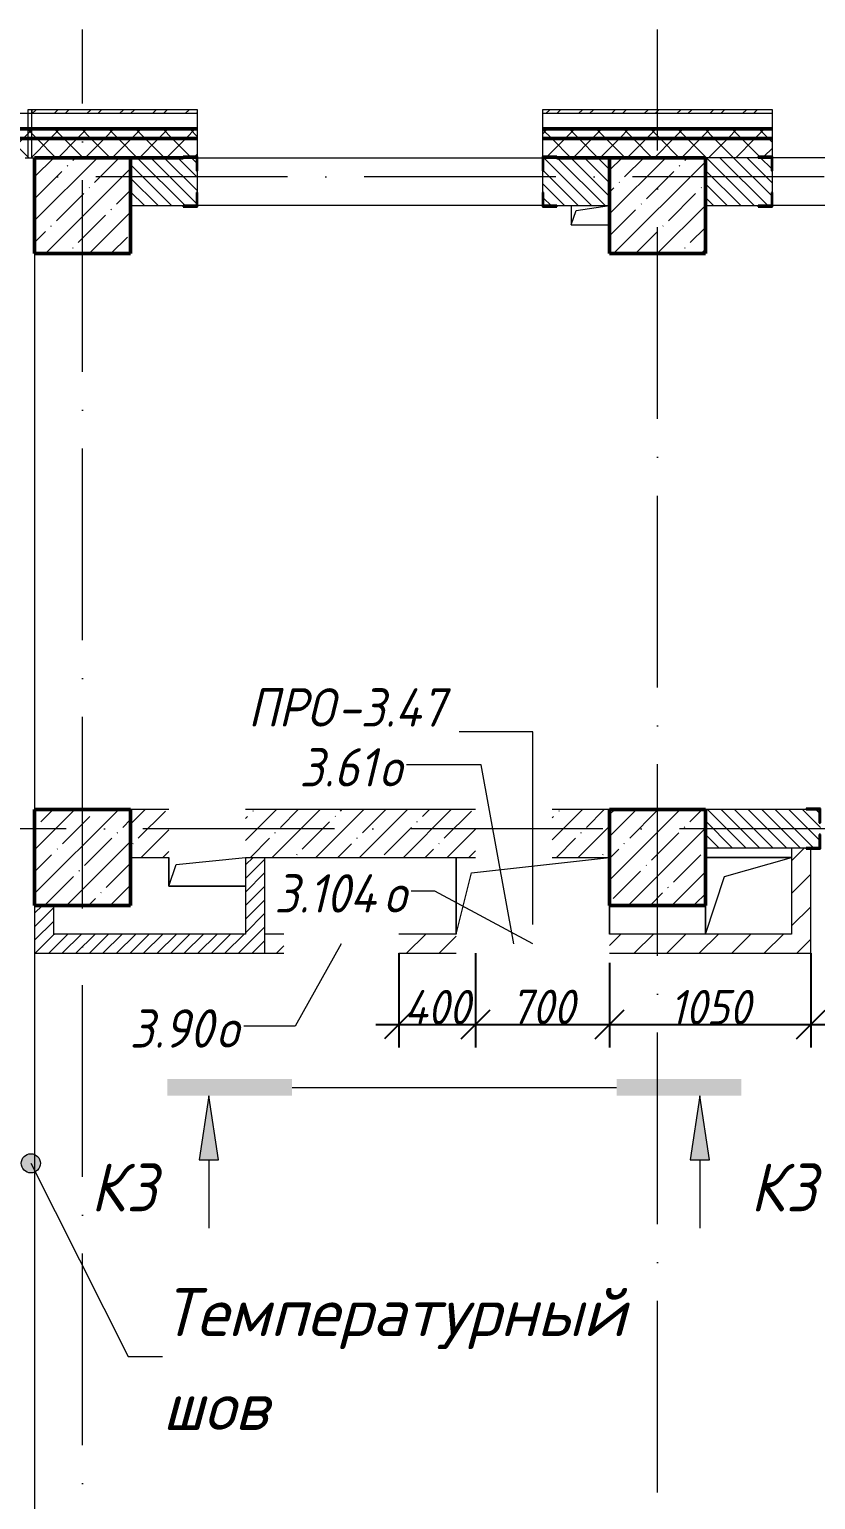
# Model space of a CAD drawing. Header units: millimetres. Extents: x -537608 to 253996, y -217170 to 186033.
# Drawn here: x -140362 to -136260, y 85665 to 93335 of the extents above; entities that cross this region are included whole.
import ezdxf

# ---------------------------------------------------------------- set-up
doc = ezdxf.new("R2010")
doc.units = ezdxf.units.MM
doc.linetypes.add('200_ШТРИХ_ш1п0_6_', pattern=[160, 100, -60])
doc.linetypes.add('50_200_ШТРИХ_1Т_ш5_п1_п1_', pattern=[1400, 1000, -200, 0, -200])
for name, color, linetype, lineweight in [('A-____-____-DIMS', 7, 'Continuous', 9), ('A-____-NOTE-TEXT', 7, 'Continuous', 9), ('A-____-NOTE-TEXT-1', 7, 'Continuous', 5), ('A-FLOR-____-OTLN', 7, 'Continuous', 9), ('A-GENM-____-IDEN', 7, 'Continuous', 9), ('A-GENM-____-MCUT', 7, 'Continuous', 25), ('A-GENM-____-OTLN', 7, 'Continuous', 9), ('A-GENM-____-OTLN-1', 7, 'Continuous', 25), ('A-GLAZ-____-IDEN', 7, 'Continuous', 9), ('A-WALL-____-MCUT-1', 7, 'Continuous', 9), ('A-WALL-____-MCUT-2', 7, 'Continuous', 50), ('A-WALL-____-MCUT-3', 7, 'Continuous', 9), ('A-WALL-____-OTLN', 7, 'Continuous', 9), ('A-WALL-____-PATT-1', 7, 'Continuous', 9), ('A-WALL-FNSH-MCUT-1', 7, 'Continuous', 9), ('G-____-____-TEXT', 7, 'Continuous', 9), ('S-COLS-____-MCUT', 7, 'Continuous', 50), ('S-COLS-____-OTLN', 7, 'Continuous', 9), ('S-GRID-____-OTLN-1', 7, '50_200_ШТРИХ_1Т_ш5_п1_п1_', 9)]:
    doc.layers.add(name, color=color, linetype=linetype, lineweight=lineweight)
doc.layers.add('A-DETL-GENF-OTLN-4', color=9, linetype='200_ШТРИХ_ш1п0_6_', lineweight=9, true_color=0x808080)
doc.layers.add('A-DETL-GENF-OTLN-5', color=7, linetype='Continuous', lineweight=5, true_color=0xc0c0c0)
doc.styles.add('ISOCPEUR_I', font='isocpeui.ttf', dxfattribs={"height": 300})
doc.styles.add('ISOCPEUR_I_10', font='isocpeui.ttf', dxfattribs={"width": 0.9, "height": 180})
doc.styles.add('ISOCPEUR_I_9', font='isocpeui.ttf', dxfattribs={"width": 0.9, "height": 250})
doc.dimstyles.new('ISO-1_8_0_9К_СРЕДНИЙ_Кладочные_4', dxfattribs={"dimscale": 304.8, "dimtxt": 179.276612, "dimasz": 0.492126, "dimexe": 0.393701, "dimexo": 0, "dimgap": 0, "dimtad": 1, "dimdec": 3, "dimrnd": 0.001, "dimdsep": 46, "dimtxsty": 'ISOCPEUR_I_10', "dimblk1": 'OBLIQUE', "dimblk2": 'OBLIQUE', "dimsah": 1, "dimcen": 0.09, "dimdle": 0.393701, "dimazin": 0, "dimtfac": 1, "dimtdec": 4, "dimtix": 1, "dimtmove": 1, "dimatfit": 3, "dimfxl": 1, "dimtvp": 1, "dimtolj": 1, "dimtzin": 0, "dimarcsym": 2})
pattern_1 = [(45, (-178684.97, 83184.24), (-70.71068, 70.71068), []), (135, (-178684.97, 83184.24), (-70.71068, -70.71068), [])]
pattern_2 = [(45, (-178684.97, 83184.237), (-35.35534, 35.35534), [])]
pattern_3 = [(45, (-178684.97, 83184.24), (-114.04925, 114.04925), []), (45, (-178570.92, 83184.24), (-114.04925, 114.04925), [201.612, -40.322, 3.353, -36.97])]
pattern_4 = [(45, (-178684.97, 83184.24), (-84.8528, 84.8528), [])]
pattern_5 = [(135, (-178684.97, 83184.237), (-35.35534, -35.35534), [])]

# ---------------------------------------------------------------- blocks, each defined once
blk = doc.blocks.new('BSC_Колонна _Прямоугольная - 500х500-V107-АР1_План отверстий 3 этажа в осях 1-64_А-ГГ')
at = {"layer": 'S-COLS-____-OTLN'}
h = blk.add_hatch(dxfattribs=at)
h.set_pattern_fill('FP_130', color=256, style=0, pattern_type=2)
h.set_pattern_definition([(45, (-38600, -5831.04), (-114.04925, 114.04925), []), (45, (-38485.95, -5831.04), (-114.04925, 114.04925), [201.613, -40.323, 3.353, -36.97])])
h.paths.add_polyline_path([(-250, -250), (250, -250), (250, 250), (-250, 250)], flags=0)
at = {"layer": 'S-COLS-____-MCUT'}
for p, q in [((250, 250), (-250, 250)), ((-250, 250), (-250, -250)), ((250, -250), (250, 250)), ((-250, -250), (250, -250))]:
    blk.add_line(p, q, dxfattribs=at)
blk = doc.blocks.new('BSC_Колонна _Прямоугольная - 500х500-V151-АР1_План отверстий 3 этажа в осях 1-64_А-ГГ')
at = {"layer": 'S-COLS-____-OTLN'}
h = blk.add_hatch(dxfattribs=at)
h.set_pattern_fill('FP_174', color=256, style=0, pattern_type=2)
h.set_pattern_definition([(45, (-41600, -5831.04), (-114.04925, 114.04925), []), (45, (-41485.95, -5831.04), (-114.04925, 114.04925), [201.613, -40.323, 3.353, -36.97])])
h.paths.add_polyline_path([(-250, -250), (250, -250), (250, 250), (-250, 250)], flags=0)
at = {"layer": 'S-COLS-____-MCUT'}
for p, q in [((250, 250), (-250, 250)), ((-250, 250), (-250, -250)), ((250, -250), (250, 250)), ((-250, -250), (250, -250))]:
    blk.add_line(p, q, dxfattribs=at)
blk = doc.blocks.new('Фахверк_СКБ_Уголок - 250_2700-27497298-АР1_План отверстий 3 этажа в осях 1-64_А-ГГ')
at = {"layer": 'A-GENM-____-MCUT'}
for p, q in [((200, 181), (125, 181)), ((125, 181), (125, 106)), ((131, 106), (131, 175)), ((131, 175), (200, 175)), ((200, 175), (200, 181)), ((125, 106), (131, 106)), ((131, -6), (125, -6)), ((125, -6), (125, -81)), ((131, -75), (131, -6)), ((200, -75), (131, -75)), ((200, -81), (200, -75)), ((125, -81), (200, -81))]:
    blk.add_line(p, q, dxfattribs=at)
blk = doc.blocks.new('АР_Перемычка - АР_Перемычка-28704962-АР1_План отверстий 3 этажа в осях 1-64_А-ГГ')
at = {"layer": 'A-GENM-____-OTLN'}
blk.add_line((-350, -100), (-342, -100), dxfattribs=at)
blk = doc.blocks.new('154_Стойка_СКБ_Уголок - СМ-2480_200-28346303-АР1_План отверстий 3 этажа в осях 1-64_А-ГГ')
at = {"layer": 'A-GENM-____-MCUT'}
for p, q in [((125, 156), (125, 81)), ((200, 156), (125, 156)), ((200, 150), (200, 156)), ((125, 81), (131, 81)), ((131, 81), (131, 150)), ((131, 150), (200, 150)), ((131, 19), (125, 19)), ((125, 19), (125, -56)), ((131, -50), (131, 19)), ((125, -56), (200, -56)), ((200, -50), (131, -50)), ((200, -56), (200, -50))]:
    blk.add_line(p, q, dxfattribs=at)
blk = doc.blocks.new('AR_Отверстие прямоугольное _в плите_ - AR_Отверстие прямоугольное _в плите_-30459225-АР1_План отверстий 3 этажа в осях 1-64_А-ГГ')
at = {"layer": 'A-GENM-____-OTLN'}
for p, q in [((-200, 75), (-200, -75)), ((-200, -75), (-162.5, 37.5)), ((-162.5, 37.5), (200, 75)), ((-200, -75), (200, -75))]:
    blk.add_line(p, q, dxfattribs=at)
blk = doc.blocks.new('AR_Отверстие прямоугольное _в плите_ - AR_Отверстие прямоугольное _в плите_-V180-АР1_План отверстий 3 этажа в осях 1-64_А-ГГ')
at = {"layer": 'A-GENM-____-OTLN'}
for p, q in [((-100, 50), (-100, -50)), ((-100, -50), (-75, 25)), ((-75, 25), (100, 50)), ((-100, -50), (100, -50))]:
    blk.add_line(p, q, dxfattribs=at)
blk = doc.blocks.new('AR_Отверстие прямоугольное _в плите_ - AR_Отверстие прямоугольное _в плите_-30552658-АР1_План отверстий 3 этажа в осях 1-64_А-ГГ')
at = {"layer": 'A-GENM-____-OTLN'}
for p, q in [((-400, 200), (-400, -200)), ((-320, 120), (400, 200)), ((-400, -200), (-320, 120)), ((400, -200), (400, -50))]:
    blk.add_line(p, q, dxfattribs=at)
blk = doc.blocks.new('AR_Отверстие прямоугольное _в плите_ - AR_Отверстие прямоугольное _в плите_-30552855-АР1_План отверстий 3 этажа в осях 1-64_А-ГГ')
at = {"layer": 'A-GENM-____-OTLN'}
for p, q in [((225, 200), (-225, 200)), ((-125, 100), (225, 200)), ((-225, -200), (-125, 100)), ((-225, -50), (-225, -200))]:
    blk.add_line(p, q, dxfattribs=at)
blk = doc.blocks.new('Стены 4 - Стены 4-31195499-АР1_План отверстий 3 этажа в осях 1-64_А-ГГ')
at = {"layer": 'A-WALL-____-MCUT-3'}
for p, q in [((-1798.5, 41030.2), (-1798.5, 41010.2)), ((-1548.5, 41030.2), (-1798.5, 41030.2)), ((-1798.5, 41010.2), (-1548.5, 41010.2)), ((-1548.5, 41010.2), (-1548.5, 41030.2))]:
    blk.add_line(p, q, dxfattribs=at)
blk = doc.blocks.new('DET_L_Имитация разреза_ISO2-5 - Верх-36979734-АР1_План отверстий 3 этажа в осях 1-64_А-ГГ')
at = {"layer": 'A-DETL-GENF-OTLN-5'}
blk.add_line((143.1, 0), (1836.9, 0), dxfattribs=at)
blk = doc.blocks.new('_Oblique')
at = {"color": 0, "linetype": 'ByBlock', "lineweight": -2}
blk.add_line((-0.5, -0.5), (0.5, 0.5), dxfattribs=at)
blk = doc.blocks.new('*D1286')
at = {"layer": 'A-____-____-DIMS', "color": 0, "lineweight": -2, "transparency": 16777216}
for p, q in [((-138435, 88515.3), (-138435, 88024.1)), ((-138035, 88515.3), (-138035, 88024.1)), ((-138555, 88144.1), (-137915, 88144.1))]:
    blk.add_line(p, q, dxfattribs=at)
at = {"layer": 'Defpoints', "color": 0, "transparency": 16777216}
for p in [(-138435, 88515.3), (-138035, 88515.3), (-138035, 88144.1)]:
    blk.add_point(p, dxfattribs=at)
at = {"layer": 'A-____-____-DIMS', "color": 0, "lineweight": -2, "transparency": 16777216, "xscale": 150, "yscale": 150, "zscale": 150, "rotation": 180}
blk.add_blockref('_Oblique', (-138435, 88144.1), dxfattribs=at)
at = {"layer": 'A-____-____-DIMS', "color": 0, "lineweight": -2, "transparency": 16777216, "xscale": 150, "yscale": 150, "zscale": 150}
blk.add_blockref('_Oblique', (-138035, 88144.1), dxfattribs=at)
at = {"layer": 'A-____-____-DIMS', "color": 0, "transparency": 16777216, "insert": (-138235, 88234.1), "char_height": 180, "width": 426.127, "attachment_point": 5, "style": 'ISOCPEUR_I_10'}
blk.add_mtext('\\A1;400', dxfattribs=at)
blk = doc.blocks.new('*D1287')
at = {"layer": 'A-____-____-DIMS', "color": 0, "lineweight": -2, "transparency": 16777216}
for p, q in [((-138035, 88515.3), (-138035, 88024.1)), ((-137335, 88465.3), (-137335, 88024.1)), ((-138155, 88144.1), (-137215, 88144.1))]:
    blk.add_line(p, q, dxfattribs=at)
at = {"layer": 'Defpoints', "color": 0, "transparency": 16777216}
for p in [(-138035, 88515.3), (-137335, 88465.3), (-137335, 88144.1)]:
    blk.add_point(p, dxfattribs=at)
at = {"layer": 'A-____-____-DIMS', "color": 0, "lineweight": -2, "transparency": 16777216, "xscale": 150, "yscale": 150, "zscale": 150, "rotation": 180}
blk.add_blockref('_Oblique', (-138035, 88144.1), dxfattribs=at)
at = {"layer": 'A-____-____-DIMS', "color": 0, "lineweight": -2, "transparency": 16777216, "xscale": 150, "yscale": 150, "zscale": 150}
blk.add_blockref('_Oblique', (-137335, 88144.1), dxfattribs=at)
at = {"layer": 'A-____-____-DIMS', "color": 0, "transparency": 16777216, "insert": (-137685, 88235.2), "char_height": 180, "width": 409.578, "attachment_point": 5, "style": 'ISOCPEUR_I_10'}
blk.add_mtext('\\A1;700', dxfattribs=at)
blk = doc.blocks.new('*D1222')
at = {"layer": 'A-____-____-DIMS', "color": 0, "lineweight": -2, "transparency": 16777216}
for p, q in [((-136285, 88515.3), (-136285, 88024.1)), ((-137335, 88465.3), (-137335, 88024.1)), ((-137455, 88144.1), (-136165, 88144.1))]:
    blk.add_line(p, q, dxfattribs=at)
at = {"layer": 'Defpoints', "color": 0, "transparency": 16777216}
for p in [(-136285, 88515.3), (-137335, 88465.3), (-136285, 88144.1)]:
    blk.add_point(p, dxfattribs=at)
at = {"layer": 'A-____-____-DIMS', "color": 0, "lineweight": -2, "transparency": 16777216, "xscale": 150, "yscale": 150, "zscale": 150, "rotation": 180}
blk.add_blockref('_Oblique', (-137335, 88144.1), dxfattribs=at)
at = {"layer": 'A-____-____-DIMS', "color": 0, "lineweight": -2, "transparency": 16777216, "xscale": 150, "yscale": 150, "zscale": 150}
blk.add_blockref('_Oblique', (-136285, 88144.1), dxfattribs=at)
at = {"layer": 'A-____-____-DIMS', "color": 0, "transparency": 16777216, "insert": (-136810, 88234.1), "char_height": 180, "width": 504.733, "attachment_point": 5, "style": 'ISOCPEUR_I_10'}
blk.add_mtext('\\A1;1050', dxfattribs=at)

msp = doc.modelspace()

# ---------------------------------------------------------------- hatches: boundary and pattern name
at = {"layer": 'A-____-NOTE-TEXT-1'}
for points in [[(-139376.0285, 87771.9105), (-138991.8765, 87771.9105), (-138991.8765, 87858.6471), (-139641.8765, 87858.6471), (-139641.8765, 87771.9105), (-139426.0285, 87771.9105)], [(-136813.9119, 87771.9105), (-136648.0638, 87771.9105), (-136648.0638, 87858.6471), (-137298.0638, 87858.6471), (-137298.0638, 87771.9105), (-136863.9119, 87771.9105)], [(-139476.0285, 87438.2691), (-139376.0285, 87438.2691), (-139426.0285, 87771.9105)], [(-136913.9119, 87438.2691), (-136813.9119, 87438.2691), (-136863.9119, 87771.9105)]]:
    msp.add_hatch(color=256, dxfattribs=at).paths.add_polyline_path(points, flags=0)
at = {"layer": 'A-WALL-____-PATT-1'}
h = msp.add_hatch(dxfattribs=at)
h.set_pattern_fill('FP_3', color=256, style=0, pattern_type=2)
h.set_pattern_definition([(45, (-178684.97, 83184.24), (-85.53659, 85.53659), []), (45, (-178627.95, 83184.24), (-85.53659, 85.53659), [])])
h.paths.add_polyline_path([(-106819.9702, 92895.2788), (-106819.9702, 92915.2788), (-110684.9702, 92915.2788), (-110684.9702, 92895.2788), (-108000.0756, 92895.2788)], flags=0)
h.paths.add_polyline_path([(-118604.8613, 92895.2788), (-118484.9702, 92895.2788), (-118484.9702, 92915.2788), (-119684.9702, 92915.2788), (-119684.9702, 92895.2788)], flags=0)
h.paths.add_polyline_path([(-122139.7899, 92895.2788), (-121484.9702, 92895.2788), (-121484.9702, 92915.2788), (-122684.9702, 92915.2788), (-122684.9702, 92895.2788)], flags=0)
h.paths.add_polyline_path([(-124484.9702, 92895.2788), (-124484.9702, 92915.2788), (-125684.9702, 92915.2788), (-125684.9702, 92895.2788), (-125674.7185, 92895.2788)], flags=0)
h.paths.add_polyline_path([(-127484.9702, 92895.2788), (-127484.9702, 92915.2788), (-128684.9702, 92915.2788), (-128684.9702, 92895.2788)], flags=0)
h.paths.add_polyline_path([(-131684.9702, 92895.2788), (-130484.9702, 92895.2788), (-130484.9702, 92915.2788), (-131684.9702, 92915.2788)], flags=0)
h.paths.add_polyline_path([(-133484.9702, 92895.2788), (-133484.9702, 92915.2788), (-134684.9702, 92915.2788), (-134684.9702, 92895.2788), (-134512.0399, 92895.2788)], flags=0)
h.paths.add_polyline_path([(-137684.9702, 92895.2788), (-136484.9702, 92895.2788), (-136484.9702, 92915.2788), (-137684.9702, 92915.2788)], flags=0)
h.paths.add_polyline_path([(-139484.9702, 92895.2788), (-139484.9702, 92915.2788), (-140349.9702, 92915.2788), (-140349.9702, 92895.2788), (-139814.4328, 92895.2788)], flags=0)
h = msp.add_hatch(dxfattribs=at)
h.set_pattern_fill('FP_1', color=256, style=0, pattern_type=2)
h.set_pattern_definition(pattern_1)
h.paths.add_polyline_path([(-104334.9702, 92765.2788), (-104334.9702, 92815.2788), (-110684.9702, 92815.2788), (-110684.9702, 92765.2788), (-104465.147, 92765.2788)], flags=0)
h.paths.add_polyline_path([(-118604.8613, 92765.2788), (-118484.9702, 92765.2788), (-118484.9702, 92815.2788), (-119684.9702, 92815.2788), (-119684.9702, 92765.2788)], flags=0)
h.paths.add_polyline_path([(-121484.9702, 92765.2788), (-121484.9702, 92815.2788), (-122684.9702, 92815.2788), (-122684.9702, 92765.2788), (-122139.7899, 92765.2788)], flags=0)
h.paths.add_polyline_path([(-124484.9702, 92765.2788), (-124484.9702, 92815.2788), (-125684.9702, 92815.2788), (-125684.9702, 92765.2788), (-125674.7185, 92765.2788)], flags=0)
h.paths.add_polyline_path([(-127484.9702, 92765.2788), (-127484.9702, 92815.2788), (-128684.9702, 92815.2788), (-128684.9702, 92765.2788)], flags=0)
h.paths.add_polyline_path([(-131684.9702, 92765.2788), (-130484.9702, 92765.2788), (-130484.9702, 92815.2788), (-131684.9702, 92815.2788)], flags=0)
h.paths.add_polyline_path([(-133484.9702, 92765.2788), (-133484.9702, 92815.2788), (-134684.9702, 92815.2788), (-134684.9702, 92765.2788), (-134512.0399, 92765.2788)], flags=0)
h.paths.add_polyline_path([(-136484.9702, 92765.2788), (-136484.9702, 92815.2788), (-137684.9702, 92815.2788), (-137684.9702, 92765.2788)], flags=0)
h.paths.add_polyline_path([(-139814.4328, 92765.2788), (-139484.9702, 92765.2788), (-139484.9702, 92815.2788), (-140884.9702, 92815.2788), (-140884.9702, 92765.2788)], flags=0)
h.paths.add_polyline_path([(-143884.9702, 92765.2788), (-142684.9702, 92765.2788), (-142684.9702, 92815.2788), (-143884.9702, 92815.2788)], flags=0)
h.paths.add_polyline_path([(-145684.9702, 92765.2788), (-145684.9702, 92815.2788), (-146884.9702, 92815.2788), (-146884.2899, 92765.2788)], flags=0)
h.paths.add_polyline_path([(-148684.9702, 92765.2788), (-148684.9702, 92815.2788), (-149884.9702, 92815.2788), (-149884.9702, 92765.2788)], flags=0)
h.paths.add_polyline_path([(-151684.9702, 92765.2788), (-151684.9702, 92815.2788), (-154854.9702, 92815.2788), (-154854.9702, 92765.2788), (-153954.1471, 92765.2788)], flags=0)
h = msp.add_hatch(dxfattribs=at)
h.set_pattern_fill('FP_1', color=256, style=0, pattern_type=2)
h.set_pattern_definition(pattern_1)
h.paths.add_polyline_path([(-104334.9702, 92665.2788), (-104334.9702, 92765.2788), (-110684.9702, 92765.2788), (-110684.9702, 92671.2788), (-110609.9702, 92671.2788), (-110609.9702, 92665.2788), (-104465.147, 92665.2788)], flags=0)
h.paths.add_polyline_path([(-118604.8613, 92665.2788), (-118559.9702, 92665.2788), (-118559.9702, 92671.2788), (-118484.9702, 92671.2788), (-118484.9702, 92765.2788), (-119684.9702, 92765.2788), (-119684.9702, 92671.2788), (-119609.9702, 92671.2788), (-119609.9702, 92665.2788), (-118834.9702, 92665.2788)], flags=0)
h.paths.add_polyline_path([(-121559.9702, 92665.2788), (-121559.9702, 92671.2788), (-121484.9702, 92671.2788), (-121484.9702, 92765.2788), (-122684.9702, 92765.2788), (-122684.9702, 92671.2788), (-122609.9702, 92671.2788), (-122609.9702, 92665.2788), (-122139.7899, 92665.2788)], flags=0)
h.paths.add_polyline_path([(-124559.9702, 92665.2788), (-124559.9702, 92671.2788), (-124484.9702, 92671.2788), (-124484.9702, 92765.2788), (-125684.9702, 92765.2788), (-125684.9702, 92671.2788), (-125609.9702, 92671.2788), (-125609.9702, 92665.2788), (-124834.9702, 92665.2788)], flags=0)
h.paths.add_polyline_path([(-127559.9702, 92665.2788), (-127559.9702, 92671.2788), (-127484.9702, 92671.2788), (-127484.9702, 92765.2788), (-128684.9702, 92765.2788), (-128684.9702, 92671.2788), (-128609.9702, 92671.2788), (-128609.9702, 92665.2788), (-128334.9702, 92665.2788)], flags=0)
h.paths.add_polyline_path([(-130559.9702, 92665.2788), (-130559.9702, 92671.2788), (-130484.9702, 92671.2788), (-130484.9702, 92765.2788), (-131684.9702, 92765.2788), (-131684.9702, 92671.2788), (-131609.9702, 92671.2788), (-131609.9702, 92665.2788), (-130977.1113, 92665.2788)], flags=0)
h.paths.add_polyline_path([(-134609.9702, 92665.2788), (-133559.9702, 92665.2788), (-133559.9702, 92671.2788), (-133484.9702, 92671.2788), (-133484.9702, 92765.2788), (-134684.9702, 92765.2788), (-134684.9702, 92671.2788), (-134609.9702, 92671.2788)], flags=0)
h.paths.add_polyline_path([(-137334.9702, 92665.2788), (-136559.9702, 92665.2788), (-136559.9702, 92671.2788), (-136484.9702, 92671.2788), (-136484.9702, 92765.2788), (-137684.9702, 92765.2788), (-137684.9702, 92671.2788), (-137609.9702, 92671.2788), (-137609.9702, 92665.2788)], flags=0)
h.paths.add_polyline_path([(-139814.4328, 92665.2788), (-139559.9702, 92665.2788), (-139559.9702, 92671.2788), (-139484.9702, 92671.2788), (-139484.9702, 92765.2788), (-140884.9702, 92765.2788), (-140884.9702, 92665.2788), (-139834.9702, 92665.2788)], flags=0)
h.paths.add_polyline_path([(-143349.3613, 92665.2788), (-142759.9702, 92665.2788), (-142759.9702, 92671.2788), (-142684.9702, 92671.2788), (-142684.9702, 92765.2788), (-143884.9702, 92765.2788), (-143884.9702, 92665.2788), (-143384.9702, 92665.2788)], flags=0)
h.paths.add_polyline_path([(-145759.9702, 92665.2788), (-145759.9702, 92671.2788), (-145684.9702, 92671.2788), (-145684.9702, 92765.2788), (-146884.9702, 92765.2788), (-146884.2899, 92671.2788), (-146809.9702, 92671.2788), (-146809.9702, 92665.2788)], flags=0)
h.paths.add_polyline_path([(-148759.9702, 92665.2788), (-148759.9702, 92671.2788), (-148684.9702, 92671.2788), (-148684.9702, 92765.2788), (-149884.9702, 92765.2788), (-149884.9702, 92665.2788), (-149384.9702, 92665.2788)], flags=0)
h.paths.add_polyline_path([(-151759.9702, 92665.2788), (-151759.9702, 92671.2788), (-151684.9702, 92671.2788), (-151684.9702, 92765.2788), (-154854.9702, 92765.2788), (-154854.9702, 92665.2788), (-152384.9702, 92665.2788)], flags=0)
h = msp.add_hatch(dxfattribs=at)
h.set_pattern_fill('FP_6', color=256, style=0, pattern_type=2)
h.set_pattern_definition(pattern_5)
h.paths.add_polyline_path([(-137609.9702, 92415.2788), (-137334.9702, 92415.2788), (-137334.9702, 92665.2788), (-137678.9702, 92665.2788), (-137678.9702, 92596.2788), (-137684.9702, 92596.2788), (-137684.9702, 92484.2788), (-137678.9702, 92484.2788), (-137678.9702, 92415.2788)], flags=0)
h.paths.add_polyline_path([(-139834.9702, 92415.2788), (-139490.9702, 92415.2788), (-139490.9702, 92484.2788), (-139484.9702, 92484.2788), (-139484.9702, 92596.2788), (-139490.9702, 92596.2788), (-139490.9702, 92665.2788), (-139834.9702, 92665.2788)], flags=0)
h = msp.add_hatch(dxfattribs=at)
h.set_pattern_fill('FP_6', color=256, style=0, pattern_type=2)
h.set_pattern_definition(pattern_5)
h.paths.add_polyline_path([(-136490.9702, 92415.2788), (-136490.9702, 92484.2788), (-136484.9702, 92484.2788), (-136484.9702, 92596.2788), (-136490.9702, 92596.2788), (-136490.9702, 92665.2788), (-136834.9702, 92665.2788), (-136834.9702, 92415.2788), (-136559.9702, 92415.2788)], flags=0)
h.paths.add_polyline_path([(-134512.0399, 92415.2788), (-134334.9702, 92415.2788), (-134334.9702, 92665.2788), (-134678.9702, 92665.2788), (-134678.9702, 92596.2788), (-134684.9702, 92596.2788), (-134684.9702, 92484.2788), (-134678.9702, 92484.2788), (-134678.9702, 92415.2788), (-134609.9702, 92415.2788)], flags=0)
h = msp.add_hatch(dxfattribs=at)
h.set_pattern_fill('FP_38', color=256, style=0, pattern_type=2)
h.set_pattern_definition(pattern_3)
h.paths.add_polyline_path([(-138034.9702, 89015.2788), (-138034.9702, 89265.2788), (-139234.9702, 89265.2788), (-139234.9702, 89015.2788), (-138046.9685, 89015.2788)], flags=0)
h.paths.add_polyline_path([(-137334.9702, 89015.2788), (-137334.9702, 89265.2788), (-137634.9702, 89265.2788), (-137634.9702, 89015.2788)], flags=0)
h.paths.add_polyline_path([(-139634.9702, 89015.2788), (-139634.9702, 89265.2788), (-139834.9702, 89265.2788), (-139834.9702, 89015.2788), (-139814.4328, 89015.2788)], flags=0)
h = msp.add_hatch(dxfattribs=at)
h.set_pattern_fill('FP_6', color=256, style=0, pattern_type=2)
h.set_pattern_definition(pattern_5)
h.paths.add_polyline_path([(-134512.0399, 89065.2788), (-134334.9702, 89065.2788), (-134334.9702, 89265.2788), (-134528.9702, 89265.2788), (-134528.9702, 89196.2788), (-134534.9702, 89196.2788), (-134534.9702, 89134.2788), (-134528.9702, 89134.2788), (-134528.9702, 89065.2788)], flags=0)
h.paths.add_polyline_path([(-136240.9702, 89065.2788), (-136240.9702, 89134.2788), (-136234.9702, 89134.2788), (-136234.9702, 89196.2788), (-136240.9702, 89196.2788), (-136240.9702, 89265.2788), (-136834.9702, 89265.2788), (-136834.9702, 89065.2788), (-136279.5042, 89065.2788)], flags=0)
h = msp.add_hatch(dxfattribs=at)
h.set_pattern_fill('FP_4', color=256, style=0, pattern_type=2)
h.set_pattern_definition(pattern_4)
h.paths.add_polyline_path([(-136284.9702, 88515.2788), (-136284.9702, 89059.2788), (-136309.9702, 89059.2788), (-136309.9702, 89065.2788), (-136384.9702, 89065.2788), (-136384.9702, 88515.2788)], flags=0)
h = msp.add_hatch(dxfattribs=at)
h.set_pattern_fill('FP_5', color=256, style=0, pattern_type=2)
h.set_pattern_definition(pattern_2)
h.paths.add_polyline_path([(-139134.9702, 88515.2788), (-139134.9702, 89015.2788), (-139234.9702, 89015.2788), (-139234.9702, 88515.2788)], flags=0)
h = msp.add_hatch(dxfattribs=at)
h.set_pattern_fill('FP_5', color=256, style=0, pattern_type=2)
h.set_pattern_definition(pattern_2)
h.paths.add_polyline_path([(-140234.9702, 88515.2788), (-140234.9702, 88765.2788), (-140334.9702, 88765.2788), (-140334.9702, 88515.2788)], flags=0)
h = msp.add_hatch(dxfattribs=at)
h.set_pattern_fill('FP_5', color=256, style=0, pattern_type=2)
h.set_pattern_definition(pattern_2)
h.paths.add_polyline_path([(-139234.9702, 88515.2788), (-139234.9702, 88615.2788), (-140234.9702, 88615.2788), (-140234.9702, 88515.2788), (-139814.4328, 88515.2788)], flags=0)
h = msp.add_hatch(dxfattribs=at)
h.set_pattern_fill('FP_4', color=256, style=0, pattern_type=2)
h.set_pattern_definition(pattern_4)
h.paths.add_polyline_path([(-136384.9702, 88515.2788), (-136384.9702, 88615.2788), (-137334.9702, 88615.2788), (-137334.9702, 88515.2788)], flags=0)
h.paths.add_polyline_path([(-138134.9702, 88515.2788), (-138134.9702, 88615.2788), (-138434.9702, 88615.2788), (-138434.9702, 88515.2788)], flags=0)
h.paths.add_polyline_path([(-139134.9702, 88515.2788), (-139034.9702, 88515.2788), (-139034.9702, 88615.2788), (-139134.9702, 88615.2788)], flags=0)
at = {"layer": 'G-____-____-TEXT'}
h = msp.add_hatch(color=256, dxfattribs=at)
edge = h.paths.add_edge_path(flags=0)
edge.add_arc((-140354.9757, 87419.6431), 50, 0, 360)
at = {"layer": 'S-COLS-____-OTLN'}
h = msp.add_hatch(dxfattribs=at)
h.set_pattern_fill('FP_38', color=256, style=0, pattern_type=2)
h.set_pattern_definition(pattern_3)
h.paths.add_polyline_path([(-140334.9702, 92165.2788), (-139834.9702, 92165.2788), (-139834.9702, 92665.2788), (-140334.9702, 92665.2788)], flags=0)
h = msp.add_hatch(dxfattribs=at)
h.set_pattern_fill('FP_38', color=256, style=0, pattern_type=2)
h.set_pattern_definition(pattern_3)
h.paths.add_polyline_path([(-137334.9702, 92165.2788), (-136834.9702, 92165.2788), (-136834.9702, 92665.2788), (-137334.9702, 92665.2788), (-137334.9702, 92518.5939)], flags=0)

# ---------------------------------------------------------------- linework, layer by layer
at = {"layer": 'A-____-NOTE-TEXT'}
for p, q in [((-139426.0285, 87771.9105), (-139476.0285, 87438.2691)), ((-139376.0285, 87438.2691), (-139426.0285, 87771.9105)), ((-136863.9119, 87771.9105), (-136913.9119, 87438.2691)), ((-136813.9119, 87438.2691), (-136863.9119, 87771.9105)), ((-139476.0285, 87438.2691), (-139376.0285, 87438.2691)), ((-139426.0285, 87438.2691), (-139426.0285, 87082.0191)), ((-136913.9119, 87438.2691), (-136813.9119, 87438.2691)), ((-136863.9119, 87438.2691), (-136863.9119, 87082.0191))]:
    msp.add_line(p, q, dxfattribs=at)
at = {"layer": 'A-FLOR-____-OTLN'}
for p, q in [((-140334.9702, 92165.2788), (-140334.9702, 89265.2788)), ((-139634.9702, 88865.2788), (-139634.9702, 89015.2788)), ((-138134.9702, 88615.2788), (-138134.9702, 89015.2788)), ((-136834.9702, 89015.2788), (-136384.9702, 89015.2788)), ((-139234.9702, 88865.2788), (-139634.9702, 88865.2788)), ((-137334.9702, 88765.2788), (-137334.9702, 88615.2788)), ((-136834.9702, 88615.2788), (-136834.9702, 88765.2788)), ((-140334.9702, 88515.2788), (-140334.9702, 81765.2788))]:
    msp.add_line(p, q, dxfattribs=at)
at = {"layer": 'A-GENM-____-IDEN'}
for p, q in [((-137734.9702, 89670.5498), (-138120.0428, 89670.5498)), ((-137734.9702, 88665.2788), (-137734.9702, 89670.5498))]:
    msp.add_line(p, q, dxfattribs=at)
at = {"layer": 'A-GLAZ-____-IDEN'}
for p, q in [((-138004.7143, 89497.7178), (-138393.8464, 89497.7178)), ((-137834.9702, 88565.2788), (-138004.7143, 89497.7178)), ((-138246.5408, 88839.9557), (-138369.8125, 88839.9557)), ((-137734.9702, 88565.2788), (-138246.5408, 88839.9557)), ((-138734.9702, 88565.2788), (-138975.4559, 88135.3759)), ((-138975.4559, 88135.3759), (-139244.0812, 88135.3759))]:
    msp.add_line(p, q, dxfattribs=at)
at = {"layer": 'A-WALL-____-MCUT-1'}
for p, q in [((-139634.9702, 89265.2788), (-139834.9702, 89265.2788)), ((-138034.9702, 89265.2788), (-139234.9702, 89265.2788)), ((-137334.9702, 89265.2788), (-137634.9702, 89265.2788)), ((-139834.9702, 89015.2788), (-139634.9702, 89015.2788)), ((-139234.9702, 89015.2788), (-138034.9702, 89015.2788)), ((-137634.9702, 89015.2788), (-137334.9702, 89015.2788))]:
    msp.add_line(p, q, dxfattribs=at)
at = {"layer": 'A-WALL-____-MCUT-2'}
for p, q in [((-139484.9702, 92815.2788), (-140884.9702, 92815.2788)), ((-136484.9702, 92815.2788), (-137684.9702, 92815.2788)), ((-139484.9702, 92765.2788), (-140884.9702, 92765.2788)), ((-136484.9702, 92765.2788), (-137684.9702, 92765.2788)), ((-139834.9702, 92665.2788), (-139559.9702, 92665.2788)), ((-137609.9702, 92665.2788), (-137334.9702, 92665.2788))]:
    msp.add_line(p, q, dxfattribs=at)
at = {"layer": 'A-WALL-____-MCUT-3'}
for p, q in [((-139484.9702, 92895.2788), (-140884.9702, 92895.2788)), ((-139484.9702, 92671.2788), (-139484.9702, 92895.2788)), ((-136484.9702, 92895.2788), (-137684.9702, 92895.2788)), ((-137684.9702, 92895.2788), (-137684.9702, 92671.2788)), ((-136484.9702, 92671.2788), (-136484.9702, 92895.2788)), ((-140384.9702, 92665.2788), (-139834.9702, 92665.2788)), ((-139834.9702, 92665.2788), (-139834.9702, 92415.2788)), ((-136559.9702, 92665.2788), (-137334.9702, 92665.2788)), ((-137334.9702, 92415.2788), (-137334.9702, 92665.2788)), ((-136834.9702, 92665.2788), (-136834.9702, 92415.2788)), ((-139484.9702, 92484.2788), (-139484.9702, 92596.2788)), ((-137684.9702, 92596.2788), (-137684.9702, 92484.2788)), ((-136484.9702, 92484.2788), (-136484.9702, 92596.2788)), ((-139834.9702, 92415.2788), (-139559.9702, 92415.2788)), ((-137609.9702, 92415.2788), (-137334.9702, 92415.2788)), ((-136834.9702, 92415.2788), (-136559.9702, 92415.2788)), ((-136309.9702, 89265.2788), (-136834.9702, 89265.2788)), ((-136834.9702, 89065.2788), (-136309.9702, 89065.2788))]:
    msp.add_line(p, q, dxfattribs=at)
at = {"layer": 'A-WALL-____-OTLN'}
for p, q in [((-139484.9702, 92665.2788), (-137684.9702, 92665.2788)), ((-137684.9702, 92665.2788), (-137684.9702, 92665.2788)), ((-134684.9702, 92665.2788), (-136484.9702, 92665.2788)), ((-137684.9702, 92415.2788), (-139484.9702, 92415.2788)), ((-134684.9702, 92415.2788), (-136484.9702, 92415.2788))]:
    msp.add_line(p, q, dxfattribs=at)
at = {"layer": 'A-WALL-FNSH-MCUT-1'}
for p, q in [((-139484.9702, 92915.2788), (-140349.9702, 92915.2788)), ((-140349.9702, 92915.2788), (-140349.9702, 92895.2788)), ((-139484.9702, 92895.2788), (-139484.9702, 92915.2788)), ((-136484.9702, 92915.2788), (-137684.9702, 92915.2788)), ((-137684.9702, 92915.2788), (-137684.9702, 92895.2788)), ((-137684.9702, 92895.2788), (-137684.9702, 92895.2788)), ((-136484.9702, 92895.2788), (-136484.9702, 92915.2788)), ((-136384.9702, 89065.2788), (-136384.9702, 88615.2788)), ((-136284.9702, 88515.2788), (-136284.9702, 89059.2788)), ((-139234.9702, 89015.2788), (-139234.9702, 89015.2788)), ((-139234.9702, 89015.2788), (-139234.9702, 88615.2788)), ((-139134.9702, 89015.2788), (-139134.9702, 88515.2788)), ((-140334.9702, 88765.2788), (-140334.9702, 88515.2788)), ((-140234.9702, 88615.2788), (-140234.9702, 88765.2788)), ((-139234.9702, 88615.2788), (-140234.9702, 88615.2788)), ((-139034.9702, 88615.2788), (-139134.9702, 88615.2788)), ((-138134.9702, 88615.2788), (-138434.9702, 88615.2788)), ((-136384.9702, 88615.2788), (-137334.9702, 88615.2788)), ((-140334.9702, 88515.2788), (-139134.9702, 88515.2788)), ((-139134.9702, 88515.2788), (-139034.9702, 88515.2788)), ((-138434.9702, 88515.2788), (-138134.9702, 88515.2788)), ((-137334.9702, 88515.2788), (-136284.9702, 88515.2788))]:
    msp.add_line(p, q, dxfattribs=at)
at = {"layer": 'G-____-____-TEXT'}
for p, q in [((-140354.9757, 87419.6431), (-139847.9192, 86412.2597)), ((-139847.9192, 86412.2597), (-139668.2312, 86412.2597))]:
    msp.add_line(p, q, dxfattribs=at)
msp.add_circle((-140354.9757, 87419.6431), 50, dxfattribs=at)
at = {"layer": 'S-COLS-____-MCUT'}
for p, q in [((-139834.9702, 92665.2788), (-140334.9702, 92665.2788)), ((-140334.9702, 92665.2788), (-140334.9702, 92165.2788)), ((-139834.9702, 92165.2788), (-139834.9702, 92665.2788)), ((-136834.9702, 92665.2788), (-137334.9702, 92665.2788)), ((-137334.9702, 92665.2788), (-137334.9702, 92165.2788)), ((-136834.9702, 92165.2788), (-136834.9702, 92665.2788)), ((-140334.9702, 92165.2788), (-139834.9702, 92165.2788)), ((-137334.9702, 92165.2788), (-136834.9702, 92165.2788))]:
    msp.add_line(p, q, dxfattribs=at)
at = {"layer": 'S-GRID-____-OTLN-1'}
for p, q in [((-140084.9702, 78948.0239), (-140084.9702, 93334.7762)), ((-137084.9702, 78701.6305), (-137084.9702, 93334.7762)), ((-74610.5636, 92565.2788), (-183114.8259, 92565.2788)), ((-88366.1829, 89165.2788), (-183353.7404, 89165.2788))]:
    msp.add_line(p, q, dxfattribs=at)

# ---------------------------------------------------------------- block references
at = {"layer": 'A-DETL-GENF-OTLN-4'}
msp.add_blockref('DET_L_Имитация разреза_ISO2-5 - Верх-36979734-АР1_План отверстий 3 этажа в осях 1-64_А-ГГ', (-139134.9702, 87815.2788), dxfattribs=at)
at = {"layer": 'A-GENM-____-OTLN'}
for name, p in [('AR_Отверстие прямоугольное _в плите_ - AR_Отверстие прямоугольное _в плите_-V180-АР1_План отверстий 3 этажа в осях 1-64_А-ГГ', (-137434.9702, 92365.2788)), ('АР_Перемычка - АР_Перемычка-28704962-АР1_План отверстий 3 этажа в осях 1-64_А-ГГ', (-136234.9702, 89165.2788)), ('AR_Отверстие прямоугольное _в плите_ - AR_Отверстие прямоугольное _в плите_-30459225-АР1_План отверстий 3 этажа в осях 1-64_А-ГГ', (-139434.9702, 88940.2788)), ('AR_Отверстие прямоугольное _в плите_ - AR_Отверстие прямоугольное _в плите_-30552658-АР1_План отверстий 3 этажа в осях 1-64_А-ГГ', (-137734.9702, 88815.2788)), ('AR_Отверстие прямоугольное _в плите_ - AR_Отверстие прямоугольное _в плите_-30552855-АР1_План отверстий 3 этажа в осях 1-64_А-ГГ', (-136609.9702, 88815.2788))]:
    msp.add_blockref(name, p, dxfattribs=at)
at = {"layer": 'A-GENM-____-OTLN-1', "rotation": 180}
for name, p in [('Фахверк_СКБ_Уголок - 250_2700-27497298-АР1_План отверстий 3 этажа в осях 1-64_А-ГГ', (-139359.9702, 92590.2788)), ('Фахверк_СКБ_Уголок - 250_2700-27497298-АР1_План отверстий 3 этажа в осях 1-64_А-ГГ', (-136359.9702, 92590.2788)), ('154_Стойка_СКБ_Уголок - СМ-2480_200-28346303-АР1_План отверстий 3 этажа в осях 1-64_А-ГГ', (-136109.9702, 89215.2788))]:
    msp.add_blockref(name, p, dxfattribs=at)
at = {"layer": 'A-GENM-____-OTLN-1'}
msp.add_blockref('Фахверк_СКБ_Уголок - 250_2700-27497298-АР1_План отверстий 3 этажа в осях 1-64_А-ГГ', (-137809.9702, 92490.2788), dxfattribs=at)
at = {"layer": 'A-WALL-____-OTLN', "rotation": 89.9999999999999}
msp.add_blockref('Стены 4 - Стены 4-31195499-АР1_План отверстий 3 этажа в осях 1-64_А-ГГ', (-99339.7282, 94463.7906), dxfattribs=at)
at = {"layer": 'S-COLS-____-OTLN'}
for name, p in [('BSC_Колонна _Прямоугольная - 500х500-V107-АР1_План отверстий 3 этажа в осях 1-64_А-ГГ', (-140084.9702, 89015.2788)), ('BSC_Колонна _Прямоугольная - 500х500-V151-АР1_План отверстий 3 этажа в осях 1-64_А-ГГ', (-137084.9702, 89015.2788))]:
    msp.add_blockref(name, p, dxfattribs=at)

# ---------------------------------------------------------------- texts
at = {"layer": 'A-____-NOTE-TEXT', "char_height": 250, "attachment_point": 1, "style": 'ISOCPEUR_I'}
for s, insert, width in [('\\fISOCPEUR|b0|i1|c204|p34|;\\W.9;К', (-140041.5448, 87418.7421), 223.670813), ('\\fISOCPEUR|b0|i1|c204|p34|;\\W.9;3', (-139856.9979, 87418.7421), 202.02525), ('\\fISOCPEUR|b0|i1|c204|p34|;\\W.9;К', (-136599.3956, 87418.7421), 223.670813), ('\\fISOCPEUR|b0|i1|c204|p34|;\\W.9;3', (-136414.8487, 87418.7421), 202.02525)]:
    msp.add_mtext(s, dxfattribs=dict(at, insert=insert, width=width))
at = {"layer": 'A-GENM-____-IDEN', "char_height": 200, "attachment_point": 1, "style": 'ISOCPEUR_I_9'}
for s, insert, width in [('ПРО', (-139221.1505, 89897.666), 562.784625), ('-3.47', (-138756.8067, 89897.666), 735.949125)]:
    msp.add_mtext(s, dxfattribs=dict(at, insert=insert, width=width))
at = {"layer": 'A-GLAZ-____-IDEN', "char_height": 200, "attachment_point": 1, "style": 'ISOCPEUR_I_9'}
for s, insert, width in [('3.61', (-138953.298, 89585.3324), 505.063125), ('\\fISOCPEUR|b0|i1|c204|p34|;\\W.9;о', (-138536.5792, 89585.3324), 158.734125), ('3.104', (-139084.0646, 88927.5703), 692.658), ('\\fISOCPEUR|b0|i1|c204|p34|;\\W.9;о', (-138512.5646, 88927.5703), 158.734125), ('3.90', (-139839.5357, 88222.9905), 548.35425), ('\\fISOCPEUR|b0|i1|c204|p34|;\\W.9;о', (-139387.0982, 88222.9905), 158.734125)]:
    msp.add_mtext(s, dxfattribs=dict(at, insert=insert, width=width))
at = {"layer": 'G-____-____-TEXT', "char_height": 250, "attachment_point": 1, "style": 'ISOCPEUR_I'}
for s, insert, width in [('Температурный', (-139668.2312, 86768.1138), 2763.416813), ('шов', (-139668.2312, 86278.6347), 656.582063)]:
    msp.add_mtext(s, dxfattribs=dict(at, insert=insert, width=width))

# ---------------------------------------------------------------- dimensions: what is measured, and where the dimension line sits
at = {"layer": 'A-____-____-DIMS'}
for base, p1, p2, override, picture, middle in [((-138034.9702, 88144.0828), (-138434.9702, 88515.2788), (-138034.9702, 88515.2788), {"dimpost": '<>', "dimfxl": 400}, '*D1286', (-138234.9702, 88234.0828)), ((-137334.9702, 88144.0828), (-138034.9702, 88515.2788), (-137334.9702, 88465.2788), {"dimpost": '<>', "dimfxl": 701.783442}, '*D1287', (-137684.9702, 88235.2419)), ((-136284.9702, 88144.0828), (-137334.9702, 88465.2788), (-136284.9702, 88515.2788), {"dimpost": '<>', "dimfxl": 1051.189802}, '*D1222', (-136809.9702, 88234.0828))]:
    dim = msp.add_linear_dim(base=base, p1=p1, p2=p2, dimstyle='ISO-1_8_0_9К_СРЕДНИЙ_Кладочные_4', override=override, dxfattribs=at)
    dim.commit()
    dim.dimension.update_dxf_attribs({"geometry": picture, "text_midpoint": middle})

doc.saveas('drawing.dxf')
